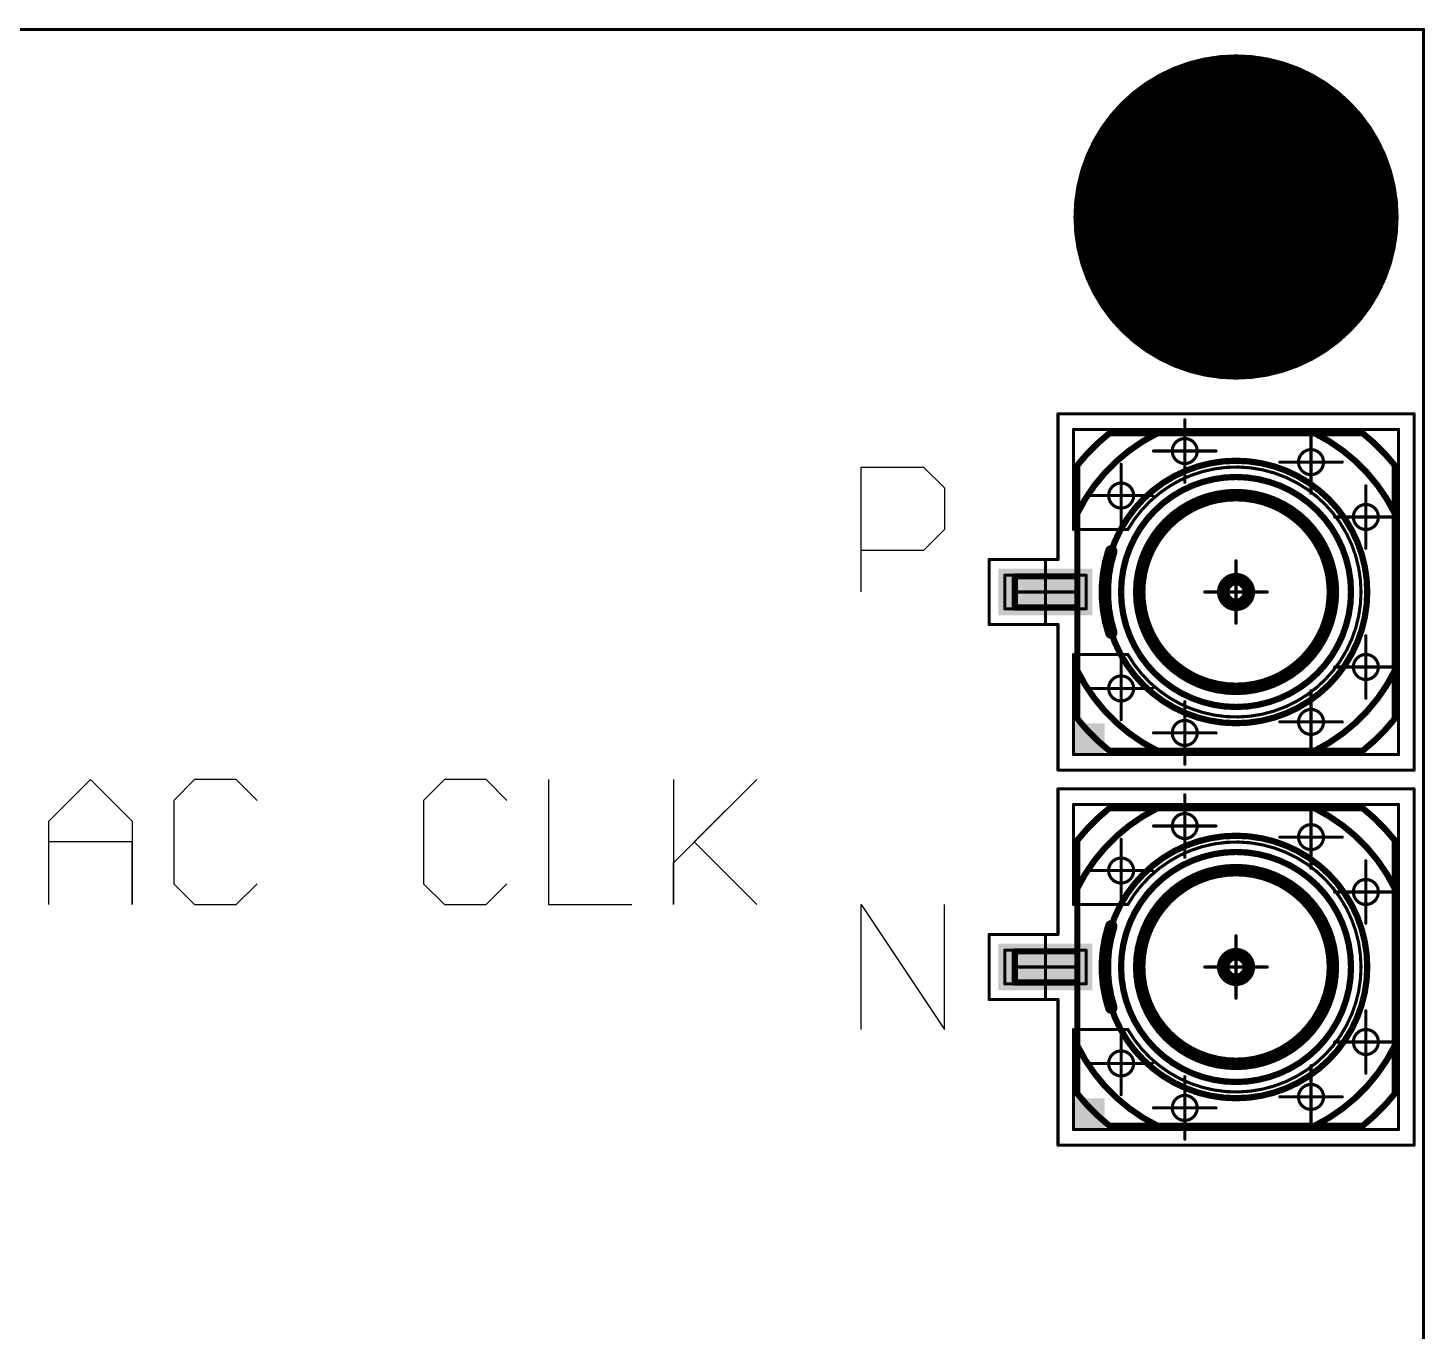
# Model space of a CAD drawing. Header units: millimetres. Extents: x 30 to 73, y 30 to 110.
# Drawn here: x 50.67 to 73.02, y 89.17 to 110.03 of the extents above; entities that cross this region are included whole.
import ezdxf

# ---------------------------------------------------------------- set-up
doc = ezdxf.new("R2010")
doc.units = ezdxf.units.MM
for name, color, linetype in [('BottomLayer', 5, 'Continuous'), ('BottomSolder', 6, 'Continuous'), ('Mechanical1', 6, 'Continuous'), ('Mechanical14', 56, 'Continuous'), ('Mechanical15', 56, 'Continuous'), ('Mechanical8', 56, 'Continuous'), ('MultiLayer', 9, 'Continuous'), ('PadHoleLayer', 156, 'Continuous'), ('TopLayer', 1, 'Continuous'), ('TopOverlay', 2, 'Continuous'), ('TopPaste', 8, 'Continuous'), ('TopSolder', 216, 'Continuous')]:
    doc.layers.add(name, color=color, linetype=linetype)

# ---------------------------------------------------------------- blocks, each defined once
blk = doc.blocks.new('MOLEX_85305_0232_6')
at = {"layer": 'Mechanical14', "const_width": 0.1}
for points in [[(-0.25, 3.54), (0.25, 3.54)], [(-0.25, 3.54), (-0.25, 2.54)], [(0.25, 3.54), (0.25, 2.54)], [(-2.028, 2.54), (2.027, 2.54)], [(-2.54, 2.028), (-2.54, -2.028)], [(2.54, 2.028), (2.54, -2.028)], [(-2.028, -2.54), (2.027, -2.54)]]:
    blk.add_lwpolyline(points, dxfattribs=at)
at = {"layer": 'Mechanical14'}
for points, const_width in [([(-0.275, 3.54, 1), (-0.225, 3.54, 1)], 0.05), ([(-0.275, 3.54, 1), (-0.225, 3.54, 1)], 0.05), ([(0.225, 3.54, 1), (0.275, 3.54, 1)], 0.05), ([(0.225, 3.54, 1), (0.275, 3.54, 1)], 0.05), ([(-2.053, 2.54, 1), (-2.003, 2.54, 1)], 0.05), ([(-2.053, 2.54, 1), (-2.003, 2.54, 1)], 0.05), ([(-1.284, 2.54, 1), (-1.234, 2.54, 1)], 0.05), ([(-0.275, 2.54, 1), (-0.225, 2.54, 1)], 0.05), ([(0.225, 2.54, 1), (0.275, 2.54, 1)], 0.05), ([(1.234, 2.54, 1), (1.284, 2.54, 1)], 0.05), ([(2.002, 2.54, 1), (2.052, 2.54, 1)], 0.05), ([(2.002, 2.54, 1), (2.052, 2.54, 1)], 0.05), ([(-2.565, 2.028, 1), (-2.515, 2.028, 1)], 0.05), ([(-2.565, 2.028, 1), (-2.515, 2.028, 1)], 0.05), ([(2.1, 0, 1), (-2.1, 0, 1)], 0.1), ([(2.515, 2.028, 1), (2.565, 2.028, 1)], 0.05), ([(2.515, 2.028, 1), (2.565, 2.028, 1)], 0.05), ([(1.84, 0, 1), (-1.84, 0, 1)], 0.1), ([(1.55, 0, 1), (-1.55, 0, 1)], 0.1), ([(-2.565, 1.259, 1), (-2.515, 1.259, 1)], 0.05), ([(2.515, 1.259, 1), (2.565, 1.259, 1)], 0.05), ([(0.205, 0, 1), (-0.205, 0, 1)], 0.1), ([(-2.125, 0, 1), (-2.075, 0, 1)], 0.05), ([(-1.865, 0, 1), (-1.815, 0, 1)], 0.05), ([(-1.575, 0, 1), (-1.525, 0, 1)], 0.05), ([(-0.23, 0, 1), (-0.18, 0, 1)], 0.05), ([(0.18, 0, 1), (0.23, 0, 1)], 0.05), ([(1.525, 0, 1), (1.575, 0, 1)], 0.05), ([(1.815, 0, 1), (1.865, 0, 1)], 0.05), ([(2.075, 0, 1), (2.125, 0, 1)], 0.05), ([(-2.565, -1.259, 1), (-2.515, -1.259, 1)], 0.05), ([(2.515, -1.259, 1), (2.565, -1.259, 1)], 0.05), ([(-2.565, -2.028, 1), (-2.515, -2.028, 1)], 0.05), ([(-2.565, -2.028, 1), (-2.515, -2.028, 1)], 0.05), ([(2.515, -2.028, 1), (2.565, -2.028, 1)], 0.05), ([(2.515, -2.028, 1), (2.565, -2.028, 1)], 0.05), ([(-2.053, -2.54, 1), (-2.003, -2.54, 1)], 0.05), ([(-2.053, -2.54, 1), (-2.003, -2.54, 1)], 0.05), ([(-1.284, -2.54, 1), (-1.234, -2.54, 1)], 0.05), ([(1.234, -2.54, 1), (1.284, -2.54, 1)], 0.05), ([(2.002, -2.54, 1), (2.052, -2.54, 1)], 0.05), ([(2.002, -2.54, 1), (2.052, -2.54, 1)], 0.05)]:
    blk.add_lwpolyline(points, format="xyb", close=True, dxfattribs=dict(at, const_width=const_width))
at = {"layer": 'Mechanical14', "const_width": 0.1}
for points in [[(-2.54, 1.259, -0.164024), (-1.259, 2.54)], [(-2.54, 2.028, -0.055923), (-2.028, 2.54)], [(1.259, 2.54, -0.164024), (2.54, 1.259)], [(2.027, 2.54, -0.055923), (2.54, 2.028)], [(-1.259, -2.54, -0.164024), (-2.54, -1.259)], [(2.54, -1.259, -0.164024), (1.259, -2.54)], [(-2.028, -2.54, -0.055923), (-2.54, -2.028)], [(2.54, -2.028, -0.055923), (2.027, -2.54)]]:
    blk.add_lwpolyline(points, format="xyb", dxfattribs=at)
at = {"layer": 'Mechanical15', "const_width": 0.05}
for points in [[(-0.52, 3.95), (-0.52, 2.85)], [(-0.52, 3.95), (0.52, 3.95)], [(0.52, 3.95), (0.52, 2.85)], [(-2.85, 2.85), (-2.85, -2.85)], [(-2.85, 2.85), (-0.52, 2.85)], [(0.52, 2.85), (2.85, 2.85)], [(2.85, 2.85), (2.85, -2.85)], [(-2.85, -2.85), (2.85, -2.85)]]:
    blk.add_lwpolyline(points, dxfattribs=at)
at = {"layer": 'Mechanical15', "const_width": 0.025}
for points in [[(-0.532, 3.95, 1), (-0.507, 3.95, 1)], [(-0.532, 3.95, 1), (-0.507, 3.95, 1)], [(0.507, 3.95, 1), (0.532, 3.95, 1)], [(0.507, 3.95, 1), (0.532, 3.95, 1)], [(-2.862, 2.85, 1), (-2.838, 2.85, 1)], [(-2.862, 2.85, 1), (-2.838, 2.85, 1)], [(-0.532, 2.85, 1), (-0.507, 2.85, 1)], [(-0.532, 2.85, 1), (-0.507, 2.85, 1)], [(0.507, 2.85, 1), (0.532, 2.85, 1)], [(0.507, 2.85, 1), (0.532, 2.85, 1)], [(2.838, 2.85, 1), (2.862, 2.85, 1)], [(2.838, 2.85, 1), (2.862, 2.85, 1)], [(-2.862, -2.85, 1), (-2.838, -2.85, 1)], [(-2.862, -2.85, 1), (-2.838, -2.85, 1)], [(2.838, -2.85, 1), (2.862, -2.85, 1)], [(2.838, -2.85, 1), (2.862, -2.85, 1)]]:
    blk.add_lwpolyline(points, format="xyb", close=True, dxfattribs=at)
at = {"layer": 'Mechanical8', "const_width": 0.05}
for points in [[(-0.27, 3.7), (-0.27, 2.4)], [(-0.27, 3.7), (0.27, 3.7)], [(0.27, 3.7), (0.27, 2.4)], [(0, 3.55), (0, 3.05)], [(-0.5, 3.05), (0, 3.05)], [(0, 3.05), (0.5, 3.05)], [(0, 3.05), (0, 2.55)], [(-2.6, 2.6), (-1, 2.6)], [(-2.6, 2.6), (-2.6, -2.6)], [(-1, 2.6), (-1, 1.732)], [(1, 2.6), (1, 1.732)], [(1, 2.6), (2.6, 2.6)], [(2.6, 2.6), (2.6, -2.6)], [(-1.543, 2.339), (-1.543, 1.839)], [(-0.27, 2.4), (0.27, 2.4)], [(1.543, 2.339), (1.543, 1.839)], [(-2.043, 1.839), (-1.543, 1.839)], [(-1.543, 1.839), (-1.043, 1.839)], [(-1.543, 1.839), (-1.543, 1.339)], [(1.043, 1.839), (1.543, 1.839)], [(1.543, 1.839), (2.043, 1.839)], [(1.543, 1.839), (1.543, 1.339)], [(-2.255, 1.321), (-2.255, 0.821)], [(2.255, 1.321), (2.255, 0.821)], [(-2.755, 0.821), (-2.255, 0.821)], [(-2.255, 0.821), (-1.755, 0.821)], [(-2.255, 0.821), (-2.255, 0.321)], [(1.755, 0.821), (2.255, 0.821)], [(2.255, 0.821), (2.755, 0.821)], [(2.255, 0.821), (2.255, 0.321)], [(0, 0.5), (0, 0)], [(-0.5, 0), (0, 0)], [(0, 0), (0.5, 0)], [(0, 0), (0, -0.5)], [(-2.079, -0.7), (-2.079, -1.2)], [(2.078, -0.7), (2.078, -1.2)], [(-2.579, -1.2), (-2.079, -1.2)], [(-2.079, -1.2), (-1.579, -1.2)], [(-2.079, -1.2), (-2.079, -1.7)], [(1.578, -1.2), (2.078, -1.2)], [(2.078, -1.2), (2.578, -1.2)], [(2.078, -1.2), (2.078, -1.7)], [(-1.2, -1.578), (-1.2, -2.078)], [(1.2, -1.578), (1.2, -2.078)], [(-1.7, -2.078), (-1.2, -2.078)], [(-1.2, -2.078), (-0.7, -2.078)], [(-1.2, -2.078), (-1.2, -2.578)], [(0.7, -2.078), (1.2, -2.078)], [(1.2, -2.078), (1.7, -2.078)], [(1.2, -2.078), (1.2, -2.578)], [(-2.6, -2.6), (2.6, -2.6)]]:
    blk.add_lwpolyline(points, dxfattribs=at)
at = {"layer": 'Mechanical8'}
for points, const_width in [([(-0.283, 3.7, 1), (-0.258, 3.7, 1)], 0.025), ([(-0.283, 3.7, 1), (-0.258, 3.7, 1)], 0.025), ([(0.257, 3.7, 1), (0.282, 3.7, 1)], 0.025), ([(0.257, 3.7, 1), (0.282, 3.7, 1)], 0.025), ([(-0.013, 3.55, 1), (0.012, 3.55, 1)], 0.025), ([(-0.513, 3.05, 1), (-0.488, 3.05, 1)], 0.025), ([(-0.013, 3.05, 1), (0.012, 3.05, 1)], 0.025), ([(-0.013, 3.05, 1), (0.012, 3.05, 1)], 0.025), ([(-0.013, 3.05, 1), (0.012, 3.05, 1)], 0.025), ([(-0.013, 3.05, 1), (0.012, 3.05, 1)], 0.025), ([(0.487, 3.05, 1), (0.512, 3.05, 1)], 0.025), ([(-2.613, 2.6, 1), (-2.588, 2.6, 1)], 0.025), ([(-2.613, 2.6, 1), (-2.588, 2.6, 1)], 0.025), ([(-1.013, 2.6, 1), (-0.988, 2.6, 1)], 0.025), ([(-1.013, 2.6, 1), (-0.988, 2.6, 1)], 0.025), ([(-0.013, 2.55, 1), (0.012, 2.55, 1)], 0.025), ([(0.987, 2.6, 1), (1.012, 2.6, 1)], 0.025), ([(0.987, 2.6, 1), (1.012, 2.6, 1)], 0.025), ([(2.587, 2.6, 1), (2.612, 2.6, 1)], 0.025), ([(2.587, 2.6, 1), (2.612, 2.6, 1)], 0.025), ([(-1.555, 2.339, 1), (-1.53, 2.339, 1)], 0.025), ([(-0.283, 2.4, 1), (-0.258, 2.4, 1)], 0.025), ([(-0.283, 2.4, 1), (-0.258, 2.4, 1)], 0.025), ([(0.257, 2.4, 1), (0.282, 2.4, 1)], 0.025), ([(0.257, 2.4, 1), (0.282, 2.4, 1)], 0.025), ([(1.53, 2.339, 1), (1.555, 2.339, 1)], 0.025), ([(-1.343, 1.839, 1), (-1.743, 1.839, 1)], 0.05), ([(1.743, 1.839, 1), (1.343, 1.839, 1)], 0.05), ([(-2.055, 1.839, 1), (-2.03, 1.839, 1)], 0.025), ([(-1.755, 1.839, 1), (-1.73, 1.839, 1)], 0.025), ([(-1.555, 1.839, 1), (-1.53, 1.839, 1)], 0.025), ([(-1.555, 1.839, 1), (-1.53, 1.839, 1)], 0.025), ([(-1.555, 1.839, 1), (-1.53, 1.839, 1)], 0.025), ([(-1.555, 1.839, 1), (-1.53, 1.839, 1)], 0.025), ([(-1.355, 1.839, 1), (-1.33, 1.839, 1)], 0.025), ([(-1.055, 1.839, 1), (-1.03, 1.839, 1)], 0.025), ([(1.03, 1.839, 1), (1.055, 1.839, 1)], 0.025), ([(1.33, 1.839, 1), (1.355, 1.839, 1)], 0.025), ([(1.53, 1.839, 1), (1.555, 1.839, 1)], 0.025), ([(1.53, 1.839, 1), (1.555, 1.839, 1)], 0.025), ([(1.53, 1.839, 1), (1.555, 1.839, 1)], 0.025), ([(1.53, 1.839, 1), (1.555, 1.839, 1)], 0.025), ([(1.73, 1.839, 1), (1.755, 1.839, 1)], 0.025), ([(2.03, 1.839, 1), (2.055, 1.839, 1)], 0.025), ([(-1.013, 1.732, 1), (-0.988, 1.732, 1)], 0.025), ([(-1.013, 1.732, 1), (-0.988, 1.732, 1)], 0.025), ([(0.987, 1.732, 1), (1.012, 1.732, 1)], 0.025), ([(0.987, 1.732, 1), (1.012, 1.732, 1)], 0.025), ([(-2.268, 1.321, 1), (-2.243, 1.321, 1)], 0.025), ([(-1.555, 1.339, 1), (-1.53, 1.339, 1)], 0.025), ([(1.53, 1.339, 1), (1.555, 1.339, 1)], 0.025), ([(2.243, 1.321, 1), (2.268, 1.321, 1)], 0.025), ([(-2.055, 0.821, 1), (-2.455, 0.821, 1)], 0.05), ([(2.455, 0.821, 1), (2.055, 0.821, 1)], 0.05), ([(-2.768, 0.821, 1), (-2.743, 0.821, 1)], 0.025), ([(-2.468, 0.821, 1), (-2.443, 0.821, 1)], 0.025), ([(-2.268, 0.821, 1), (-2.243, 0.821, 1)], 0.025), ([(-2.268, 0.821, 1), (-2.243, 0.821, 1)], 0.025), ([(-2.268, 0.821, 1), (-2.243, 0.821, 1)], 0.025), ([(-2.268, 0.821, 1), (-2.243, 0.821, 1)], 0.025), ([(-2.068, 0.821, 1), (-2.043, 0.821, 1)], 0.025), ([(-1.768, 0.821, 1), (-1.743, 0.821, 1)], 0.025), ([(1.743, 0.821, 1), (1.768, 0.821, 1)], 0.025), ([(2.043, 0.821, 1), (2.068, 0.821, 1)], 0.025), ([(2.243, 0.821, 1), (2.268, 0.821, 1)], 0.025), ([(2.243, 0.821, 1), (2.268, 0.821, 1)], 0.025), ([(2.243, 0.821, 1), (2.268, 0.821, 1)], 0.025), ([(2.243, 0.821, 1), (2.268, 0.821, 1)], 0.025), ([(2.443, 0.821, 1), (2.468, 0.821, 1)], 0.025), ([(2.743, 0.821, 1), (2.768, 0.821, 1)], 0.025), ([(-0.013, 0.5, 1), (0.012, 0.5, 1)], 0.025), ([(-2.268, 0.321, 1), (-2.243, 0.321, 1)], 0.025), ([(2.243, 0.321, 1), (2.268, 0.321, 1)], 0.025), ([(-0.513, 0, 1), (-0.488, 0, 1)], 0.025), ([(-0.013, 0, 1), (0.012, 0, 1)], 0.025), ([(-0.013, 0, 1), (0.012, 0, 1)], 0.025), ([(-0.013, 0, 1), (0.012, 0, 1)], 0.025), ([(-0.013, 0, 1), (0.012, 0, 1)], 0.025), ([(0.487, 0, 1), (0.512, 0, 1)], 0.025), ([(-0.013, -0.5, 1), (0.012, -0.5, 1)], 0.025), ([(-2.091, -0.7, 1), (-2.066, -0.7, 1)], 0.025), ([(2.066, -0.7, 1), (2.091, -0.7, 1)], 0.025), ([(-1.879, -1.2, 1), (-2.279, -1.2, 1)], 0.05), ([(2.278, -1.2, 1), (1.878, -1.2, 1)], 0.05), ([(-2.591, -1.2, 1), (-2.566, -1.2, 1)], 0.025), ([(-2.291, -1.2, 1), (-2.266, -1.2, 1)], 0.025), ([(-2.091, -1.2, 1), (-2.066, -1.2, 1)], 0.025), ([(-2.091, -1.2, 1), (-2.066, -1.2, 1)], 0.025), ([(-2.091, -1.2, 1), (-2.066, -1.2, 1)], 0.025), ([(-2.091, -1.2, 1), (-2.066, -1.2, 1)], 0.025), ([(-1.891, -1.2, 1), (-1.866, -1.2, 1)], 0.025), ([(-1.591, -1.2, 1), (-1.566, -1.2, 1)], 0.025), ([(1.566, -1.2, 1), (1.591, -1.2, 1)], 0.025), ([(1.866, -1.2, 1), (1.891, -1.2, 1)], 0.025), ([(2.066, -1.2, 1), (2.091, -1.2, 1)], 0.025), ([(2.066, -1.2, 1), (2.091, -1.2, 1)], 0.025), ([(2.066, -1.2, 1), (2.091, -1.2, 1)], 0.025), ([(2.066, -1.2, 1), (2.091, -1.2, 1)], 0.025), ([(2.266, -1.2, 1), (2.291, -1.2, 1)], 0.025), ([(2.566, -1.2, 1), (2.591, -1.2, 1)], 0.025), ([(-1.213, -1.578, 1), (-1.188, -1.578, 1)], 0.025), ([(1.187, -1.578, 1), (1.212, -1.578, 1)], 0.025), ([(-2.091, -1.7, 1), (-2.066, -1.7, 1)], 0.025), ([(2.066, -1.7, 1), (2.091, -1.7, 1)], 0.025), ([(-1, -2.078, 1), (-1.4, -2.078, 1)], 0.05), ([(1.4, -2.078, 1), (1, -2.078, 1)], 0.05), ([(-1.713, -2.078, 1), (-1.688, -2.078, 1)], 0.025), ([(-1.413, -2.078, 1), (-1.388, -2.078, 1)], 0.025), ([(-1.213, -2.078, 1), (-1.188, -2.078, 1)], 0.025), ([(-1.213, -2.078, 1), (-1.188, -2.078, 1)], 0.025), ([(-1.213, -2.078, 1), (-1.188, -2.078, 1)], 0.025), ([(-1.213, -2.078, 1), (-1.188, -2.078, 1)], 0.025), ([(-1.013, -2.078, 1), (-0.988, -2.078, 1)], 0.025), ([(-0.713, -2.078, 1), (-0.688, -2.078, 1)], 0.025), ([(0.687, -2.078, 1), (0.712, -2.078, 1)], 0.025), ([(0.987, -2.078, 1), (1.012, -2.078, 1)], 0.025), ([(1.187, -2.078, 1), (1.212, -2.078, 1)], 0.025), ([(1.187, -2.078, 1), (1.212, -2.078, 1)], 0.025), ([(1.187, -2.078, 1), (1.212, -2.078, 1)], 0.025), ([(1.187, -2.078, 1), (1.212, -2.078, 1)], 0.025), ([(1.387, -2.078, 1), (1.412, -2.078, 1)], 0.025), ([(1.687, -2.078, 1), (1.712, -2.078, 1)], 0.025), ([(-2.613, -2.6, 1), (-2.588, -2.6, 1)], 0.025), ([(-2.613, -2.6, 1), (-2.588, -2.6, 1)], 0.025), ([(-1.213, -2.578, 1), (-1.188, -2.578, 1)], 0.025), ([(1.187, -2.578, 1), (1.212, -2.578, 1)], 0.025), ([(2.587, -2.6, 1), (2.612, -2.6, 1)], 0.025), ([(2.587, -2.6, 1), (2.612, -2.6, 1)], 0.025)]:
    blk.add_lwpolyline(points, format="xyb", close=True, dxfattribs=dict(at, const_width=const_width))
at = {"layer": 'Mechanical8', "const_width": 0.05}
blk.add_lwpolyline([(1, 1.732, -3.732051), (-1, 1.732)], format="xyb", dxfattribs=at)
at = {"layer": 'TopLayer'}
for p, q in [((-2.6, -2.6), (-2.6, 2.6)), ((-2.6, 2.6), (-1, 2.6)), ((-1, 2.6), (-1, 1.732)), ((1, 1.732), (1, 2.6)), ((1, 2.6), (2.6, 2.6)), ((2.6, 2.6), (2.6, -2.6)), ((-1.183, 1.613), (-1.504, 1.319)), ((-1, 1.732), (-1.183, 1.613)), ((1.183, 1.613), (1, 1.732)), ((1, 1.732), (1, 1.732)), ((1.504, 1.319), (1.183, 1.613)), ((-1.504, 1.319), (-1.754, 0.962)), ((1.753, 0.962), (1.504, 1.319)), ((-1.754, 0.962), (-1.92, 0.56)), ((1.92, 0.56), (1.753, 0.962)), ((-1.92, 0.56), (-1.996, 0.131)), ((1.996, 0.131), (1.92, 0.56)), ((-1.996, 0.131), (-1.977, -0.304)), ((1.977, -0.304), (1.996, 0.131)), ((-1.977, -0.304), (-1.864, -0.725)), ((1.864, -0.725), (1.977, -0.304)), ((-1.864, -0.725), (-1.663, -1.111)), ((1.663, -1.111), (1.864, -0.725)), ((-1.663, -1.111), (-1.383, -1.445)), ((1.383, -1.445), (1.663, -1.111)), ((-1.383, -1.445), (-1.038, -1.71)), ((1.037, -1.71), (1.383, -1.445)), ((-1.038, -1.71), (-0.643, -1.894)), ((0.643, -1.894), (1.037, -1.71)), ((-0.643, -1.894), (-0.218, -1.988)), ((-0.218, -1.988), (0.218, -1.988)), ((0.218, -1.988), (0.643, -1.894)), ((2.6, -2.6), (-2.6, -2.6))]:
    blk.add_line(p, q, dxfattribs=at)
for points in [[(-0.27, 2.4), (0.27, 2.4), (-0.27, 3.7), (0.27, 3.7)], [(-2.6, 2.1), (-2.1, 2.1), (-2.6, 2.6), (-2.1, 2.6)]]:
    blk.add_solid(points, dxfattribs=at)
at = {"layer": 'TopOverlay', "const_width": 0.2}
blk.add_lwpolyline([(-0.65, 1.997, -0.158658), (0.65, 1.997)], format="xyb", dxfattribs=at)
at = {"layer": 'TopOverlay'}
for points, const_width in [([(-0.7, 1.997, 1), (-0.6, 1.997, 1)], 0.1), ([(0.6, 1.997, 1), (0.7, 1.997, 1)], 0.1), ([(1.55, 0, 1), (-1.55, 0, 1)], 0.2), ([(0.205, 0, 1), (-0.205, 0, 1)], 0.2), ([(-1.6, 0, 1), (-1.5, 0, 1)], 0.1), ([(-0.255, 0, 1), (-0.155, 0, 1)], 0.1), ([(0.155, 0, 1), (0.255, 0, 1)], 0.1), ([(1.5, 0, 1), (1.6, 0, 1)], 0.1)]:
    blk.add_lwpolyline(points, format="xyb", close=True, dxfattribs=dict(at, const_width=const_width))
at = {"layer": 'TopPaste'}
blk.add_solid([(-0.27, 2.4), (0.27, 2.4), (-0.27, 3.7), (0.27, 3.7)], dxfattribs=at)
at = {"layer": 'TopSolder'}
blk.add_solid([(-0.372, 2.298), (0.372, 2.298), (-0.372, 3.802), (0.372, 3.802)], dxfattribs=at)
blk = doc.blocks.new('MOLEX_85305_0232_9')
at = {"layer": 'Mechanical14', "const_width": 0.1}
for points in [[(-0.25, 3.54), (0.25, 3.54)], [(-0.25, 3.54), (-0.25, 2.54)], [(0.25, 3.54), (0.25, 2.54)], [(-2.028, 2.54), (2.027, 2.54)], [(-2.54, 2.028), (-2.54, -2.028)], [(2.54, 2.028), (2.54, -2.028)], [(-2.028, -2.54), (2.027, -2.54)]]:
    blk.add_lwpolyline(points, dxfattribs=at)
at = {"layer": 'Mechanical14'}
for points, const_width in [([(-0.275, 3.54, 1), (-0.225, 3.54, 1)], 0.05), ([(-0.275, 3.54, 1), (-0.225, 3.54, 1)], 0.05), ([(0.225, 3.54, 1), (0.275, 3.54, 1)], 0.05), ([(0.225, 3.54, 1), (0.275, 3.54, 1)], 0.05), ([(-2.053, 2.54, 1), (-2.003, 2.54, 1)], 0.05), ([(-2.053, 2.54, 1), (-2.003, 2.54, 1)], 0.05), ([(-1.284, 2.54, 1), (-1.234, 2.54, 1)], 0.05), ([(-0.275, 2.54, 1), (-0.225, 2.54, 1)], 0.05), ([(0.225, 2.54, 1), (0.275, 2.54, 1)], 0.05), ([(1.234, 2.54, 1), (1.284, 2.54, 1)], 0.05), ([(2.002, 2.54, 1), (2.052, 2.54, 1)], 0.05), ([(2.002, 2.54, 1), (2.052, 2.54, 1)], 0.05), ([(-2.565, 2.028, 1), (-2.515, 2.028, 1)], 0.05), ([(-2.565, 2.028, 1), (-2.515, 2.028, 1)], 0.05), ([(2.1, 0, 1), (-2.1, 0, 1)], 0.1), ([(2.515, 2.028, 1), (2.565, 2.028, 1)], 0.05), ([(2.515, 2.028, 1), (2.565, 2.028, 1)], 0.05), ([(1.84, 0, 1), (-1.84, 0, 1)], 0.1), ([(1.55, 0, 1), (-1.55, 0, 1)], 0.1), ([(-2.565, 1.259, 1), (-2.515, 1.259, 1)], 0.05), ([(2.515, 1.259, 1), (2.565, 1.259, 1)], 0.05), ([(0.205, 0, 1), (-0.205, 0, 1)], 0.1), ([(-2.125, 0, 1), (-2.075, 0, 1)], 0.05), ([(-1.865, 0, 1), (-1.815, 0, 1)], 0.05), ([(-1.575, 0, 1), (-1.525, 0, 1)], 0.05), ([(-0.23, 0, 1), (-0.18, 0, 1)], 0.05), ([(0.18, 0, 1), (0.23, 0, 1)], 0.05), ([(1.525, 0, 1), (1.575, 0, 1)], 0.05), ([(1.815, 0, 1), (1.865, 0, 1)], 0.05), ([(2.075, 0, 1), (2.125, 0, 1)], 0.05), ([(-2.565, -1.259, 1), (-2.515, -1.259, 1)], 0.05), ([(2.515, -1.259, 1), (2.565, -1.259, 1)], 0.05), ([(-2.565, -2.028, 1), (-2.515, -2.028, 1)], 0.05), ([(-2.565, -2.028, 1), (-2.515, -2.028, 1)], 0.05), ([(2.515, -2.028, 1), (2.565, -2.028, 1)], 0.05), ([(2.515, -2.028, 1), (2.565, -2.028, 1)], 0.05), ([(-2.053, -2.54, 1), (-2.003, -2.54, 1)], 0.05), ([(-2.053, -2.54, 1), (-2.003, -2.54, 1)], 0.05), ([(-1.284, -2.54, 1), (-1.234, -2.54, 1)], 0.05), ([(1.234, -2.54, 1), (1.284, -2.54, 1)], 0.05), ([(2.002, -2.54, 1), (2.052, -2.54, 1)], 0.05), ([(2.002, -2.54, 1), (2.052, -2.54, 1)], 0.05)]:
    blk.add_lwpolyline(points, format="xyb", close=True, dxfattribs=dict(at, const_width=const_width))
at = {"layer": 'Mechanical14', "const_width": 0.1}
for points in [[(-2.54, 1.259, -0.164024), (-1.259, 2.54)], [(-2.54, 2.028, -0.055923), (-2.028, 2.54)], [(1.259, 2.54, -0.164024), (2.54, 1.259)], [(2.027, 2.54, -0.055923), (2.54, 2.028)], [(-1.259, -2.54, -0.164024), (-2.54, -1.259)], [(2.54, -1.259, -0.164024), (1.259, -2.54)], [(-2.028, -2.54, -0.055923), (-2.54, -2.028)], [(2.54, -2.028, -0.055923), (2.027, -2.54)]]:
    blk.add_lwpolyline(points, format="xyb", dxfattribs=at)
at = {"layer": 'Mechanical15', "const_width": 0.05}
for points in [[(-0.52, 3.95), (-0.52, 2.85)], [(-0.52, 3.95), (0.52, 3.95)], [(0.52, 3.95), (0.52, 2.85)], [(-2.85, 2.85), (-2.85, -2.85)], [(-2.85, 2.85), (-0.52, 2.85)], [(0.52, 2.85), (2.85, 2.85)], [(2.85, 2.85), (2.85, -2.85)], [(-2.85, -2.85), (2.85, -2.85)]]:
    blk.add_lwpolyline(points, dxfattribs=at)
at = {"layer": 'Mechanical15', "const_width": 0.025}
for points in [[(-0.532, 3.95, 1), (-0.507, 3.95, 1)], [(-0.532, 3.95, 1), (-0.507, 3.95, 1)], [(0.507, 3.95, 1), (0.532, 3.95, 1)], [(0.507, 3.95, 1), (0.532, 3.95, 1)], [(-2.862, 2.85, 1), (-2.838, 2.85, 1)], [(-2.862, 2.85, 1), (-2.838, 2.85, 1)], [(-0.532, 2.85, 1), (-0.507, 2.85, 1)], [(-0.532, 2.85, 1), (-0.507, 2.85, 1)], [(0.507, 2.85, 1), (0.532, 2.85, 1)], [(0.507, 2.85, 1), (0.532, 2.85, 1)], [(2.838, 2.85, 1), (2.862, 2.85, 1)], [(2.838, 2.85, 1), (2.862, 2.85, 1)], [(-2.862, -2.85, 1), (-2.838, -2.85, 1)], [(-2.862, -2.85, 1), (-2.838, -2.85, 1)], [(2.838, -2.85, 1), (2.862, -2.85, 1)], [(2.838, -2.85, 1), (2.862, -2.85, 1)]]:
    blk.add_lwpolyline(points, format="xyb", close=True, dxfattribs=at)
at = {"layer": 'Mechanical8', "const_width": 0.05}
for points in [[(-0.27, 3.7), (-0.27, 2.4)], [(-0.27, 3.7), (0.27, 3.7)], [(0.27, 3.7), (0.27, 2.4)], [(0, 3.55), (0, 3.05)], [(-0.5, 3.05), (0, 3.05)], [(0, 3.05), (0.5, 3.05)], [(0, 3.05), (0, 2.55)], [(-2.6, 2.6), (-1, 2.6)], [(-2.6, 2.6), (-2.6, -2.6)], [(-1, 2.6), (-1, 1.732)], [(1, 2.6), (1, 1.732)], [(1, 2.6), (2.6, 2.6)], [(2.6, 2.6), (2.6, -2.6)], [(-1.543, 2.339), (-1.543, 1.839)], [(-0.27, 2.4), (0.27, 2.4)], [(1.543, 2.339), (1.543, 1.839)], [(-2.043, 1.839), (-1.543, 1.839)], [(-1.543, 1.839), (-1.043, 1.839)], [(-1.543, 1.839), (-1.543, 1.339)], [(1.043, 1.839), (1.543, 1.839)], [(1.543, 1.839), (2.043, 1.839)], [(1.543, 1.839), (1.543, 1.339)], [(-2.255, 1.321), (-2.255, 0.821)], [(2.255, 1.321), (2.255, 0.821)], [(-2.755, 0.821), (-2.255, 0.821)], [(-2.255, 0.821), (-1.755, 0.821)], [(-2.255, 0.821), (-2.255, 0.321)], [(1.755, 0.821), (2.255, 0.821)], [(2.255, 0.821), (2.755, 0.821)], [(2.255, 0.821), (2.255, 0.321)], [(0, 0.5), (0, 0)], [(-0.5, 0), (0, 0)], [(0, 0), (0.5, 0)], [(0, 0), (0, -0.5)], [(-2.079, -0.7), (-2.079, -1.2)], [(2.078, -0.7), (2.078, -1.2)], [(-2.579, -1.2), (-2.079, -1.2)], [(-2.079, -1.2), (-1.579, -1.2)], [(-2.079, -1.2), (-2.079, -1.7)], [(1.578, -1.2), (2.078, -1.2)], [(2.078, -1.2), (2.578, -1.2)], [(2.078, -1.2), (2.078, -1.7)], [(-1.2, -1.578), (-1.2, -2.078)], [(1.2, -1.578), (1.2, -2.078)], [(-1.7, -2.078), (-1.2, -2.078)], [(-1.2, -2.078), (-0.7, -2.078)], [(-1.2, -2.078), (-1.2, -2.578)], [(0.7, -2.078), (1.2, -2.078)], [(1.2, -2.078), (1.7, -2.078)], [(1.2, -2.078), (1.2, -2.578)], [(-2.6, -2.6), (2.6, -2.6)]]:
    blk.add_lwpolyline(points, dxfattribs=at)
at = {"layer": 'Mechanical8'}
for points, const_width in [([(-0.283, 3.7, 1), (-0.258, 3.7, 1)], 0.025), ([(-0.283, 3.7, 1), (-0.258, 3.7, 1)], 0.025), ([(0.257, 3.7, 1), (0.282, 3.7, 1)], 0.025), ([(0.257, 3.7, 1), (0.282, 3.7, 1)], 0.025), ([(-0.013, 3.55, 1), (0.012, 3.55, 1)], 0.025), ([(-0.513, 3.05, 1), (-0.488, 3.05, 1)], 0.025), ([(-0.013, 3.05, 1), (0.012, 3.05, 1)], 0.025), ([(-0.013, 3.05, 1), (0.012, 3.05, 1)], 0.025), ([(-0.013, 3.05, 1), (0.012, 3.05, 1)], 0.025), ([(-0.013, 3.05, 1), (0.012, 3.05, 1)], 0.025), ([(0.487, 3.05, 1), (0.512, 3.05, 1)], 0.025), ([(-2.613, 2.6, 1), (-2.588, 2.6, 1)], 0.025), ([(-2.613, 2.6, 1), (-2.588, 2.6, 1)], 0.025), ([(-1.013, 2.6, 1), (-0.988, 2.6, 1)], 0.025), ([(-1.013, 2.6, 1), (-0.988, 2.6, 1)], 0.025), ([(-0.013, 2.55, 1), (0.012, 2.55, 1)], 0.025), ([(0.987, 2.6, 1), (1.012, 2.6, 1)], 0.025), ([(0.987, 2.6, 1), (1.012, 2.6, 1)], 0.025), ([(2.587, 2.6, 1), (2.612, 2.6, 1)], 0.025), ([(2.587, 2.6, 1), (2.612, 2.6, 1)], 0.025), ([(-1.555, 2.339, 1), (-1.53, 2.339, 1)], 0.025), ([(-0.283, 2.4, 1), (-0.258, 2.4, 1)], 0.025), ([(-0.283, 2.4, 1), (-0.258, 2.4, 1)], 0.025), ([(0.257, 2.4, 1), (0.282, 2.4, 1)], 0.025), ([(0.257, 2.4, 1), (0.282, 2.4, 1)], 0.025), ([(1.53, 2.339, 1), (1.555, 2.339, 1)], 0.025), ([(-1.343, 1.839, 1), (-1.743, 1.839, 1)], 0.05), ([(1.743, 1.839, 1), (1.343, 1.839, 1)], 0.05), ([(-2.055, 1.839, 1), (-2.03, 1.839, 1)], 0.025), ([(-1.755, 1.839, 1), (-1.73, 1.839, 1)], 0.025), ([(-1.555, 1.839, 1), (-1.53, 1.839, 1)], 0.025), ([(-1.555, 1.839, 1), (-1.53, 1.839, 1)], 0.025), ([(-1.555, 1.839, 1), (-1.53, 1.839, 1)], 0.025), ([(-1.555, 1.839, 1), (-1.53, 1.839, 1)], 0.025), ([(-1.355, 1.839, 1), (-1.33, 1.839, 1)], 0.025), ([(-1.055, 1.839, 1), (-1.03, 1.839, 1)], 0.025), ([(1.03, 1.839, 1), (1.055, 1.839, 1)], 0.025), ([(1.33, 1.839, 1), (1.355, 1.839, 1)], 0.025), ([(1.53, 1.839, 1), (1.555, 1.839, 1)], 0.025), ([(1.53, 1.839, 1), (1.555, 1.839, 1)], 0.025), ([(1.53, 1.839, 1), (1.555, 1.839, 1)], 0.025), ([(1.53, 1.839, 1), (1.555, 1.839, 1)], 0.025), ([(1.73, 1.839, 1), (1.755, 1.839, 1)], 0.025), ([(2.03, 1.839, 1), (2.055, 1.839, 1)], 0.025), ([(-1.013, 1.732, 1), (-0.988, 1.732, 1)], 0.025), ([(-1.013, 1.732, 1), (-0.988, 1.732, 1)], 0.025), ([(0.987, 1.732, 1), (1.012, 1.732, 1)], 0.025), ([(0.987, 1.732, 1), (1.012, 1.732, 1)], 0.025), ([(-2.268, 1.321, 1), (-2.243, 1.321, 1)], 0.025), ([(-1.555, 1.339, 1), (-1.53, 1.339, 1)], 0.025), ([(1.53, 1.339, 1), (1.555, 1.339, 1)], 0.025), ([(2.243, 1.321, 1), (2.268, 1.321, 1)], 0.025), ([(-2.055, 0.821, 1), (-2.455, 0.821, 1)], 0.05), ([(2.455, 0.821, 1), (2.055, 0.821, 1)], 0.05), ([(-2.768, 0.821, 1), (-2.743, 0.821, 1)], 0.025), ([(-2.468, 0.821, 1), (-2.443, 0.821, 1)], 0.025), ([(-2.268, 0.821, 1), (-2.243, 0.821, 1)], 0.025), ([(-2.268, 0.821, 1), (-2.243, 0.821, 1)], 0.025), ([(-2.268, 0.821, 1), (-2.243, 0.821, 1)], 0.025), ([(-2.268, 0.821, 1), (-2.243, 0.821, 1)], 0.025), ([(-2.068, 0.821, 1), (-2.043, 0.821, 1)], 0.025), ([(-1.768, 0.821, 1), (-1.743, 0.821, 1)], 0.025), ([(1.743, 0.821, 1), (1.768, 0.821, 1)], 0.025), ([(2.043, 0.821, 1), (2.068, 0.821, 1)], 0.025), ([(2.243, 0.821, 1), (2.268, 0.821, 1)], 0.025), ([(2.243, 0.821, 1), (2.268, 0.821, 1)], 0.025), ([(2.243, 0.821, 1), (2.268, 0.821, 1)], 0.025), ([(2.243, 0.821, 1), (2.268, 0.821, 1)], 0.025), ([(2.443, 0.821, 1), (2.468, 0.821, 1)], 0.025), ([(2.743, 0.821, 1), (2.768, 0.821, 1)], 0.025), ([(-0.013, 0.5, 1), (0.012, 0.5, 1)], 0.025), ([(-2.268, 0.321, 1), (-2.243, 0.321, 1)], 0.025), ([(2.243, 0.321, 1), (2.268, 0.321, 1)], 0.025), ([(-0.513, 0, 1), (-0.488, 0, 1)], 0.025), ([(-0.013, 0, 1), (0.012, 0, 1)], 0.025), ([(-0.013, 0, 1), (0.012, 0, 1)], 0.025), ([(-0.013, 0, 1), (0.012, 0, 1)], 0.025), ([(-0.013, 0, 1), (0.012, 0, 1)], 0.025), ([(0.487, 0, 1), (0.512, 0, 1)], 0.025), ([(-0.013, -0.5, 1), (0.012, -0.5, 1)], 0.025), ([(-2.091, -0.7, 1), (-2.066, -0.7, 1)], 0.025), ([(2.066, -0.7, 1), (2.091, -0.7, 1)], 0.025), ([(-1.879, -1.2, 1), (-2.279, -1.2, 1)], 0.05), ([(2.278, -1.2, 1), (1.878, -1.2, 1)], 0.05), ([(-2.591, -1.2, 1), (-2.566, -1.2, 1)], 0.025), ([(-2.291, -1.2, 1), (-2.266, -1.2, 1)], 0.025), ([(-2.091, -1.2, 1), (-2.066, -1.2, 1)], 0.025), ([(-2.091, -1.2, 1), (-2.066, -1.2, 1)], 0.025), ([(-2.091, -1.2, 1), (-2.066, -1.2, 1)], 0.025), ([(-2.091, -1.2, 1), (-2.066, -1.2, 1)], 0.025), ([(-1.891, -1.2, 1), (-1.866, -1.2, 1)], 0.025), ([(-1.591, -1.2, 1), (-1.566, -1.2, 1)], 0.025), ([(1.566, -1.2, 1), (1.591, -1.2, 1)], 0.025), ([(1.866, -1.2, 1), (1.891, -1.2, 1)], 0.025), ([(2.066, -1.2, 1), (2.091, -1.2, 1)], 0.025), ([(2.066, -1.2, 1), (2.091, -1.2, 1)], 0.025), ([(2.066, -1.2, 1), (2.091, -1.2, 1)], 0.025), ([(2.066, -1.2, 1), (2.091, -1.2, 1)], 0.025), ([(2.266, -1.2, 1), (2.291, -1.2, 1)], 0.025), ([(2.566, -1.2, 1), (2.591, -1.2, 1)], 0.025), ([(-1.213, -1.578, 1), (-1.188, -1.578, 1)], 0.025), ([(1.187, -1.578, 1), (1.212, -1.578, 1)], 0.025), ([(-2.091, -1.7, 1), (-2.066, -1.7, 1)], 0.025), ([(2.066, -1.7, 1), (2.091, -1.7, 1)], 0.025), ([(-1, -2.078, 1), (-1.4, -2.078, 1)], 0.05), ([(1.4, -2.078, 1), (1, -2.078, 1)], 0.05), ([(-1.713, -2.078, 1), (-1.688, -2.078, 1)], 0.025), ([(-1.413, -2.078, 1), (-1.388, -2.078, 1)], 0.025), ([(-1.213, -2.078, 1), (-1.188, -2.078, 1)], 0.025), ([(-1.213, -2.078, 1), (-1.188, -2.078, 1)], 0.025), ([(-1.213, -2.078, 1), (-1.188, -2.078, 1)], 0.025), ([(-1.213, -2.078, 1), (-1.188, -2.078, 1)], 0.025), ([(-1.013, -2.078, 1), (-0.988, -2.078, 1)], 0.025), ([(-0.713, -2.078, 1), (-0.688, -2.078, 1)], 0.025), ([(0.687, -2.078, 1), (0.712, -2.078, 1)], 0.025), ([(0.987, -2.078, 1), (1.012, -2.078, 1)], 0.025), ([(1.187, -2.078, 1), (1.212, -2.078, 1)], 0.025), ([(1.187, -2.078, 1), (1.212, -2.078, 1)], 0.025), ([(1.187, -2.078, 1), (1.212, -2.078, 1)], 0.025), ([(1.187, -2.078, 1), (1.212, -2.078, 1)], 0.025), ([(1.387, -2.078, 1), (1.412, -2.078, 1)], 0.025), ([(1.687, -2.078, 1), (1.712, -2.078, 1)], 0.025), ([(-2.613, -2.6, 1), (-2.588, -2.6, 1)], 0.025), ([(-2.613, -2.6, 1), (-2.588, -2.6, 1)], 0.025), ([(-1.213, -2.578, 1), (-1.188, -2.578, 1)], 0.025), ([(1.187, -2.578, 1), (1.212, -2.578, 1)], 0.025), ([(2.587, -2.6, 1), (2.612, -2.6, 1)], 0.025), ([(2.587, -2.6, 1), (2.612, -2.6, 1)], 0.025)]:
    blk.add_lwpolyline(points, format="xyb", close=True, dxfattribs=dict(at, const_width=const_width))
at = {"layer": 'Mechanical8', "const_width": 0.05}
blk.add_lwpolyline([(1, 1.732, -3.732051), (-1, 1.732)], format="xyb", dxfattribs=at)
at = {"layer": 'TopLayer'}
for p, q in [((-2.6, -2.6), (-2.6, 2.6)), ((-2.6, 2.6), (-1, 2.6)), ((-1, 2.6), (-1, 1.732)), ((1, 1.732), (1, 2.6)), ((1, 2.6), (2.6, 2.6)), ((2.6, 2.6), (2.6, -2.6)), ((-1.183, 1.613), (-1.504, 1.319)), ((-1, 1.732), (-1.183, 1.613)), ((1.183, 1.613), (1, 1.732)), ((1, 1.732), (1, 1.732)), ((1.504, 1.319), (1.183, 1.613)), ((-1.504, 1.319), (-1.754, 0.962)), ((1.753, 0.962), (1.504, 1.319)), ((-1.754, 0.962), (-1.92, 0.56)), ((1.92, 0.56), (1.753, 0.962)), ((-1.92, 0.56), (-1.996, 0.131)), ((1.996, 0.131), (1.92, 0.56)), ((-1.996, 0.131), (-1.977, -0.304)), ((1.977, -0.304), (1.996, 0.131)), ((-1.977, -0.304), (-1.864, -0.725)), ((1.864, -0.725), (1.977, -0.304)), ((-1.864, -0.725), (-1.663, -1.111)), ((1.663, -1.111), (1.864, -0.725)), ((-1.663, -1.111), (-1.383, -1.445)), ((1.383, -1.445), (1.663, -1.111)), ((-1.383, -1.445), (-1.038, -1.71)), ((1.037, -1.71), (1.383, -1.445)), ((-1.038, -1.71), (-0.643, -1.894)), ((0.643, -1.894), (1.037, -1.71)), ((-0.643, -1.894), (-0.218, -1.988)), ((-0.218, -1.988), (0.218, -1.988)), ((0.218, -1.988), (0.643, -1.894)), ((2.6, -2.6), (-2.6, -2.6))]:
    blk.add_line(p, q, dxfattribs=at)
for points in [[(-0.27, 2.4), (0.27, 2.4), (-0.27, 3.7), (0.27, 3.7)], [(-2.6, 2.1), (-2.1, 2.1), (-2.6, 2.6), (-2.1, 2.6)]]:
    blk.add_solid(points, dxfattribs=at)
at = {"layer": 'TopOverlay', "const_width": 0.2}
blk.add_lwpolyline([(-0.65, 1.997, -0.158658), (0.65, 1.997)], format="xyb", dxfattribs=at)
at = {"layer": 'TopOverlay'}
for points, const_width in [([(-0.7, 1.997, 1), (-0.6, 1.997, 1)], 0.1), ([(0.6, 1.997, 1), (0.7, 1.997, 1)], 0.1), ([(1.55, 0, 1), (-1.55, 0, 1)], 0.2), ([(0.205, 0, 1), (-0.205, 0, 1)], 0.2), ([(-1.6, 0, 1), (-1.5, 0, 1)], 0.1), ([(-0.255, 0, 1), (-0.155, 0, 1)], 0.1), ([(0.155, 0, 1), (0.255, 0, 1)], 0.1), ([(1.5, 0, 1), (1.6, 0, 1)], 0.1)]:
    blk.add_lwpolyline(points, format="xyb", close=True, dxfattribs=dict(at, const_width=const_width))
at = {"layer": 'TopPaste'}
blk.add_solid([(-0.27, 2.4), (0.27, 2.4), (-0.27, 3.7), (0.27, 3.7)], dxfattribs=at)
at = {"layer": 'TopSolder'}
blk.add_solid([(-0.372, 2.298), (0.372, 2.298), (-0.372, 3.802), (0.372, 3.802)], dxfattribs=at)

msp = doc.modelspace()

# ---------------------------------------------------------------- linework, layer by layer
at = {"layer": 'BottomLayer', "const_width": 2.5}
msp.add_lwpolyline([(68.75, 107, 1), (71.25, 107, 1)], format="xyb", close=True, dxfattribs=at)
at = {"layer": 'BottomSolder', "const_width": 2.602}
msp.add_lwpolyline([(68.699, 107, 1), (71.301, 107, 1)], format="xyb", close=True, dxfattribs=at)
at = {"layer": 'Mechanical1', "const_width": 0.05}
for points in [[(30, 110), (73, 110)], [(73, 30), (73, 110)]]:
    msp.add_lwpolyline(points, dxfattribs=at)
at = {"layer": 'Mechanical1', "const_width": 0.025}
msp.add_lwpolyline([(72.987, 110, 1), (73.012, 110, 1)], format="xyb", close=True, dxfattribs=at)
msp.add_lwpolyline([(72.987, 110, 1), (73.012, 110, 1)], format="xyb", close=True, dxfattribs=at)
at = {"layer": 'MultiLayer', "const_width": 2.5}
msp.add_lwpolyline([(68.75, 107, 1), (71.25, 107, 1)], format="xyb", close=True, dxfattribs=at)
at = {"layer": 'PadHoleLayer', "const_width": 1.3}
msp.add_lwpolyline([(69.35, 107, 1), (70.65, 107, 1)], format="xyb", close=True, dxfattribs=at)
at = {"layer": 'TopLayer', "const_width": 2.5}
msp.add_lwpolyline([(68.75, 107, 1), (71.25, 107, 1)], format="xyb", close=True, dxfattribs=at)
at = {"layer": 'TopOverlay'}
for p, q in [((64, 101), (64, 102.999)), ((64, 102.999), (65, 102.999)), ((65, 102.999), (65.333, 102.666)), ((65.333, 102.666), (65.333, 102)), ((65.333, 102), (65, 101.666)), ((65, 101.666), (64, 101.666)), ((50.999, 97.333), (51.666, 97.999)), ((51.666, 97.999), (52.332, 97.333)), ((53.332, 97.999), (52.999, 97.666)), ((53.998, 97.999), (53.332, 97.999)), ((54.332, 97.666), (53.998, 97.999)), ((57.331, 97.999), (56.997, 97.666)), ((57.997, 97.999), (57.331, 97.999)), ((58.33, 97.666), (57.997, 97.999)), ((58.997, 97.999), (58.997, 96)), ((60.996, 97.999), (60.996, 96)), ((60.996, 96.666), (62.329, 97.999)), ((62.329, 97.999), (61.329, 97)), ((52.999, 97.666), (52.999, 96.333)), ((56.997, 97.666), (56.997, 96.333)), ((50.999, 96), (50.999, 97.333)), ((52.332, 97.333), (52.332, 96)), ((52.332, 97), (50.999, 97)), ((52.332, 96), (52.332, 97)), ((61.329, 97), (62.329, 96)), ((60.996, 96), (60.996, 96.666)), ((52.999, 96.333), (53.332, 96)), ((53.998, 96), (54.332, 96.333)), ((56.997, 96.333), (57.331, 96)), ((57.997, 96), (58.33, 96.333)), ((53.332, 96), (53.998, 96)), ((57.331, 96), (57.997, 96)), ((58.997, 96), (60.33, 96)), ((64, 94), (64, 95.999)), ((64, 95.999), (65.333, 94)), ((65.333, 94), (65.333, 95.999))]:
    msp.add_line(p, q, dxfattribs=at)
at = {"layer": 'TopSolder', "const_width": 2.602}
msp.add_lwpolyline([(68.699, 107, 1), (71.301, 107, 1)], format="xyb", close=True, dxfattribs=at)

# ---------------------------------------------------------------- block references
at = {"rotation": 90}
for name, p in [('MOLEX_85305_0232_9', (70, 101)), ('MOLEX_85305_0232_6', (70, 95))]:
    msp.add_blockref(name, p, dxfattribs=at)

doc.saveas('drawing.dxf')
